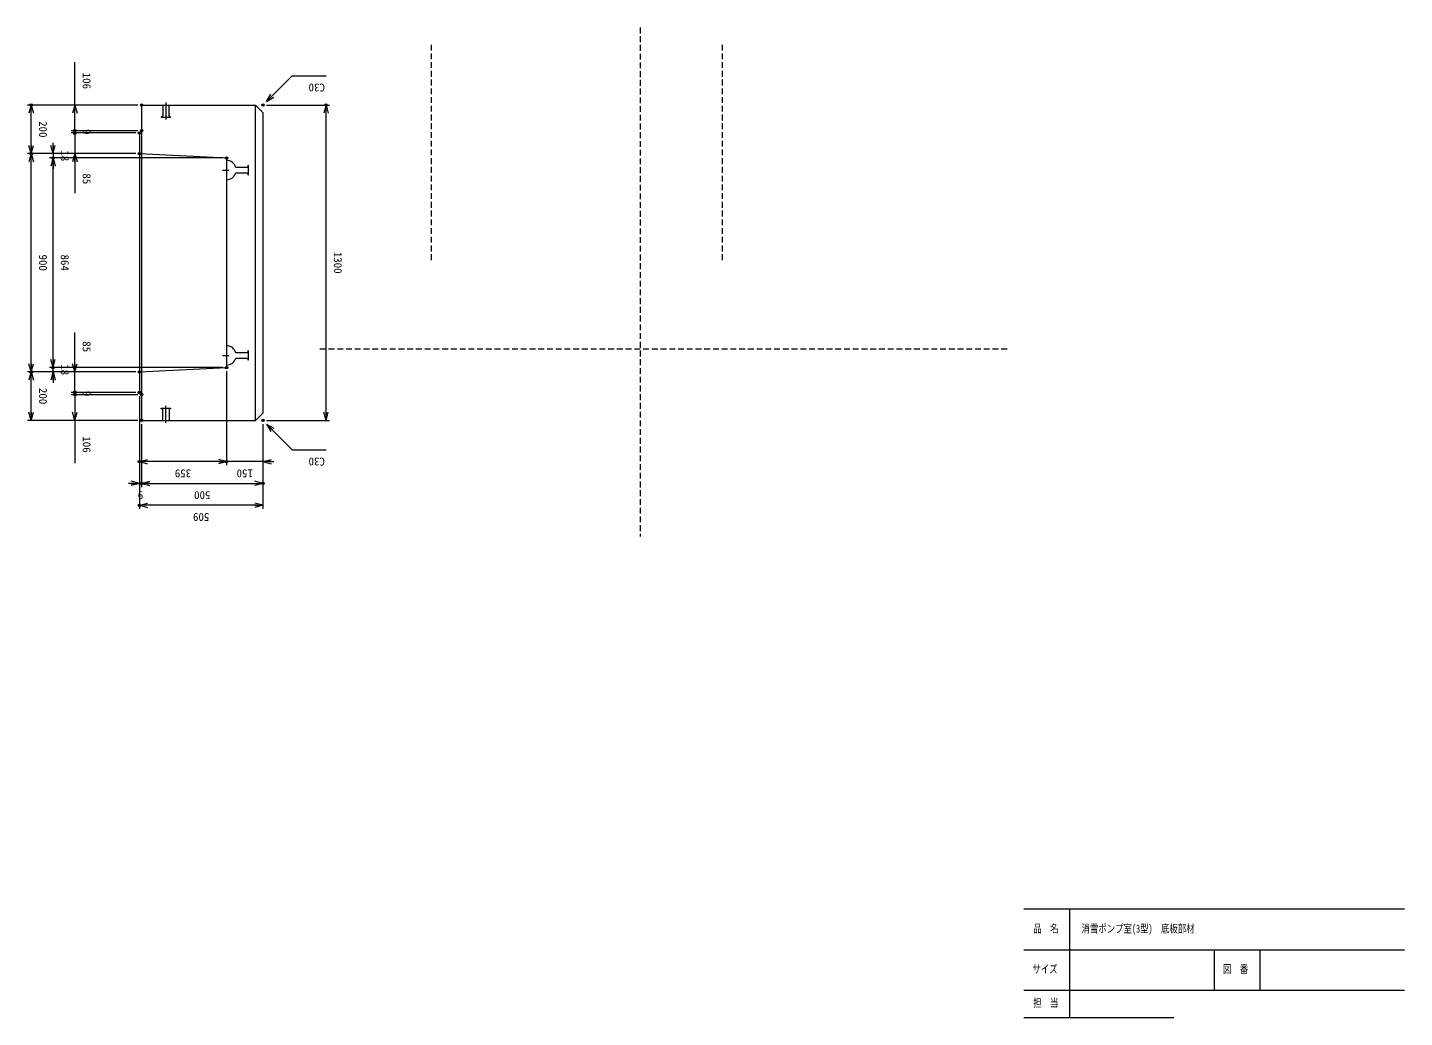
# Model space of a CAD drawing. Units: millimetres, scale not verified, with parts at other scales. Extents: x -3978 to 10117, y -2819 to 2819.
# Drawn here: x 4443 to 10117, y -2413 to 1669 of the extents above; entities that cross this region are included whole.
import ezdxf
from ezdxf.enums import TextEntityAlignment as Align

# ---------------------------------------------------------------- set-up
doc = ezdxf.new("R2010")
doc.units = ezdxf.units.MM
doc.header["$LTSCALE"] = 20
doc.header["$PDMODE"] = 32
doc.header["$PDSIZE"] = 10
doc.linetypes.add('DASHED1', pattern=[1.8, 1.2, -0.6])
doc.layers.add('0-1_製品図', color=7, linetype='Continuous', lineweight=9)
doc.styles.add('ＭＳ ゴシック', font='')
doc.styles.get('ＭＳ ゴシック').set_extended_font_data('MS Gothic')

msp = doc.modelspace()

# ---------------------------------------------------------------- linework, layer by layer
at = {"layer": '0-1_製品図', "linetype": 'DASHED1'}
for p, q in [((6966.66, 1668.66), (6966.66, -430.1)), ((6106.66, 709.81), (6106.66, 1600.43)), ((7306.66, 709.81), (7306.66, 1600.43)), ((5647.29, 344.56), (8484.59, 344.56))]:
    msp.add_line(p, q, dxfattribs=at)
at = {"layer": '0-1_製品図'}
for p, q in [((4637.52, 1348.86), (4637.52, 1525.65)), ((5427.52, 1363.86), (5533.59, 1469.93)), ((5533.59, 1469.93), (5672.52, 1469.93)), ((4897.52, 1348.86), (4442.52, 1348.86)), ((4457.52, 1171.36), (4457.52, 1326.36)), ((4897.52, 1348.86), (4622.52, 1348.86)), ((4637.52, 1265.36), (4637.52, 1326.36)), ((5012.52, 1358.86), (5012.52, 1288.86)), ((5427.52, 1348.86), (5687.52, 1348.86)), ((5672.52, 71.36), (5672.52, 1326.36)), ((4637.52, 1256.36), (4637.52, 1278.86)), ((4637.52, 1242.86), (4637.52, 1265.36)), ((4637.52, 1254.11), (4637.52, 1265.36)), ((4637.52, 1245.11), (4637.52, 1256.36)), ((4637.52, 1237.24), (4637.52, 1248.49)), ((4547.52, 1171.36), (4547.52, 1193.86)), ((4897.52, 1242.86), (4622.52, 1242.86)), ((4897.52, 1242.86), (4622.52, 1242.86)), ((4888.52, 1233.86), (4622.52, 1233.86)), ((4888.52, 1233.86), (4622.52, 1233.86)), ((4637.52, 1242.86), (4637.52, 1233.86)), ((4637.52, 1228.24), (4637.52, 1239.49)), ((4637.52, 1233.86), (4637.52, 1211.36)), ((4637.52, 1233.86), (4637.52, 1148.86)), ((4888.52, 1148.86), (4442.52, 1148.86)), ((4888.52, 1148.86), (4442.52, 1148.86)), ((4888.52, 1148.86), (4532.52, 1148.86)), ((4547.52, 1148.86), (4547.52, 1130.91)), ((4888.52, 1148.86), (4622.52, 1148.86)), ((4903.52, 1148.86), (5262.52, 1130.91)), ((4457.52, 271.36), (4457.52, 1126.36)), ((5247.52, 1130.91), (4532.52, 1130.91)), ((5247.52, 1130.91), (4532.52, 1130.91)), ((4547.52, 289.31), (4547.52, 1108.41)), ((4547.52, 1108.41), (4547.52, 1085.91)), ((4637.52, 1126.36), (4637.52, 986.01)), ((5246.52, 1080.86), (5272.52, 1080.86)), ((5262.52, 1130.91), (5262.52, 266.81)), ((4637.52, 271.36), (4637.52, 411.72)), ((4547.52, 289.31), (4547.52, 311.81)), ((5246.52, 316.86), (5272.52, 316.86)), ((4888.52, 248.86), (4442.52, 248.86)), ((4888.52, 248.86), (4442.52, 248.86)), ((5247.52, 266.81), (4532.52, 266.81)), ((5247.52, 266.81), (4532.52, 266.81)), ((4888.52, 248.86), (4532.52, 248.86)), ((4547.52, 248.86), (4547.52, 266.81)), ((4888.52, 248.86), (4622.52, 248.86)), ((4637.52, 163.86), (4637.52, 248.86)), ((4903.52, 248.86), (5262.52, 266.81)), ((5262.52, 251.81), (5262.52, -136.14)), ((5262.52, 251.81), (5262.52, -136.14)), ((4457.52, 71.36), (4457.52, 226.36)), ((4547.52, 226.36), (4547.52, 203.86)), ((4637.52, 163.86), (4637.52, 186.36)), ((4888.52, 163.86), (4622.52, 163.86)), ((4888.52, 163.86), (4622.52, 163.86)), ((4897.52, 154.86), (4622.52, 154.86)), ((4897.52, 154.86), (4622.52, 154.86)), ((4637.52, 169.49), (4637.52, 158.24)), ((4637.52, 154.86), (4637.52, 163.86)), ((4637.52, 160.49), (4637.52, 149.24)), ((4637.52, 154.86), (4637.52, 132.36)), ((4637.52, 152.61), (4637.52, 141.36)), ((4637.52, 143.61), (4637.52, 132.36)), ((4637.52, 141.36), (4637.52, 118.86)), ((4637.52, 132.36), (4637.52, 71.36)), ((4903.52, 148.86), (4903.52, -136.14)), ((4903.52, 148.86), (4903.52, -316.14)), ((4903.52, 148.86), (4903.52, -226.14)), ((5012.52, 38.86), (5012.52, 108.86)), ((4897.52, 48.86), (4442.52, 48.86)), ((4897.52, 48.86), (4622.52, 48.86)), ((4637.52, 48.86), (4637.52, -127.92)), ((4912.52, 33.86), (4912.52, -226.14)), ((4912.52, 33.86), (4912.52, -226.14)), ((5412.52, 33.86), (5412.52, -226.14)), ((5412.52, 33.86), (5412.52, -316.14)), ((5412.52, 33.86), (5412.52, -136.14)), ((5427.52, 48.86), (5687.52, 48.86)), ((5427.52, 33.86), (5533.59, -72.2)), ((5533.59, -72.2), (5672.52, -72.2)), ((5240.02, -121.14), (4926.02, -121.14)), ((5240.02, -121.14), (5217.52, -121.14)), ((5412.52, -121.14), (5262.52, -121.14)), ((5435.02, -121.14), (5457.52, -121.14)), ((4881.02, -211.14), (4858.52, -211.14)), ((4903.52, -211.14), (4912.52, -211.14)), ((4935.02, -211.14), (5390.02, -211.14)), ((4935.02, -211.14), (4957.52, -211.14)), ((5390.02, -301.14), (4926.02, -301.14)), ((10116.66, -1967.04), (8548.56, -1967.04)), ((8736.06, -1967.04), (8736.06, -2300.44)), ((8548.56, -2133.74), (10116.66, -2133.74)), ((9332.61, -2133.74), (9332.61, -2300.44)), ((9520.11, -2133.74), (9520.11, -2300.44)), ((8548.56, -2300.44), (10116.66, -2300.44)), ((8736.06, -2300.44), (8736.06, -2412.94)), ((8548.56, -2412.94), (9166.22, -2412.94))]:
    msp.add_line(p, q, dxfattribs=at)
at = {"layer": '0-1_製品図', "lineweight": 18}
for p, q in [((5427.52, 1363.86), (5444.99, 1394.12)), ((4457.52, 1348.86), (4466.56, 1315.11)), ((4637.52, 1348.86), (4646.56, 1315.11)), ((4912.52, 1348.86), (5382.52, 1348.86)), ((4912.52, 1348.86), (4912.52, 48.86)), ((5382.52, 48.86), (5382.52, 1348.86)), ((5412.52, 1318.86), (5382.52, 1348.86)), ((5412.52, 1318.86), (5412.52, 78.86)), ((5672.52, 1348.86), (5681.56, 1315.11)), ((4903.52, 1233.86), (4912.52, 1242.86)), ((4903.52, 1233.86), (4903.52, 163.86)), ((4457.52, 1148.86), (4448.48, 1182.61)), ((4457.52, 1148.86), (4466.56, 1115.11)), ((4547.52, 1148.86), (4538.48, 1182.61)), ((4637.52, 1148.86), (4646.56, 1115.11)), ((4547.52, 1130.91), (4556.56, 1097.16)), ((4547.52, 1130.91), (4556.56, 1097.16)), ((4547.52, 266.81), (4538.48, 300.56)), ((4547.52, 266.81), (4538.48, 300.56)), ((4457.52, 248.86), (4448.48, 282.61)), ((4457.52, 248.86), (4466.56, 215.11)), ((4547.52, 248.86), (4556.56, 215.11)), ((4637.52, 248.86), (4628.48, 282.61)), ((4903.52, 163.86), (4912.52, 154.86)), ((4457.52, 48.86), (4448.48, 82.61)), ((4637.52, 48.86), (4628.48, 82.61)), ((5382.52, 48.86), (5412.52, 78.86)), ((5672.52, 48.86), (5663.48, 82.61)), ((4912.52, 48.86), (5382.52, 48.86)), ((5427.52, 33.86), (5444.99, 3.6)), ((4903.52, -121.14), (4937.27, -112.09)), ((5412.52, -121.14), (5446.27, -112.09)), ((5262.52, -121.14), (5228.77, -130.18)), ((5262.52, -121.14), (5228.77, -130.18)), ((4903.52, -211.14), (4869.77, -220.18)), ((4912.52, -211.14), (4946.27, -202.09)), ((4912.52, -211.14), (4946.27, -202.09)), ((5412.52, -211.14), (5378.77, -220.18)), ((4903.52, -301.14), (4937.27, -292.09)), ((5412.52, -301.14), (5378.77, -310.18))]:
    msp.add_line(p, q, dxfattribs=at)
for points in [[(5451.39, 1387.73), (5427.52, 1363.86), (5457.78, 1381.33)], [(4457.52, 1315.11), (4457.52, 1348.86), (4448.48, 1315.11)], [(4637.52, 1315.11), (4637.52, 1348.86), (4628.48, 1315.11)], [(5672.52, 1315.11), (5672.52, 1348.86), (5663.48, 1315.11)], [(4457.52, 1115.11), (4457.52, 1148.86), (4448.48, 1115.11)], [(4457.52, 1182.61), (4457.52, 1148.86), (4466.56, 1182.61)], [(4547.52, 1182.61), (4547.52, 1148.86), (4556.56, 1182.61)], [(4637.52, 1115.11), (4637.52, 1148.86), (4628.48, 1115.11)], [(4547.52, 1097.16), (4547.52, 1130.91), (4538.48, 1097.16)], [(4547.52, 1097.16), (4547.52, 1130.91), (4538.48, 1097.16)], [(4547.52, 300.56), (4547.52, 266.81), (4556.56, 300.56)], [(4547.52, 300.56), (4547.52, 266.81), (4556.56, 300.56)], [(4457.52, 215.11), (4457.52, 248.86), (4448.48, 215.11)], [(4457.52, 282.61), (4457.52, 248.86), (4466.56, 282.61)], [(4547.52, 215.11), (4547.52, 248.86), (4538.48, 215.11)], [(4637.52, 282.61), (4637.52, 248.86), (4646.56, 282.61)], [(4457.52, 82.61), (4457.52, 48.86), (4466.56, 82.61)], [(4637.52, 82.61), (4637.52, 48.86), (4646.56, 82.61)], [(5672.52, 82.61), (5672.52, 48.86), (5681.56, 82.61)], [(5451.39, 10), (5427.52, 33.86), (5457.78, 16.39)], [(5228.77, -121.14), (5262.52, -121.14), (5228.77, -112.09)], [(5228.77, -121.14), (5262.52, -121.14), (5228.77, -112.09)], [(4937.27, -121.14), (4903.52, -121.14), (4937.27, -130.18)], [(5446.27, -121.14), (5412.52, -121.14), (5446.27, -130.18)], [(4869.77, -211.14), (4903.52, -211.14), (4869.77, -202.09)], [(4946.27, -211.14), (4912.52, -211.14), (4946.27, -220.18)], [(4946.27, -211.14), (4912.52, -211.14), (4946.27, -220.18)], [(5378.77, -211.14), (5412.52, -211.14), (5378.77, -202.09)], [(4937.27, -301.14), (4903.52, -301.14), (4937.27, -310.18)], [(5378.77, -301.14), (5412.52, -301.14), (5378.77, -292.09)]]:
    msp.add_lwpolyline(points, dxfattribs=at)
at = {"layer": '0-1_製品図'}
for points in [[(4999.52, 1348.86), (4999.52, 1302.86), (4993.52, 1300.86), (4993.52, 1298.86), (5031.52, 1298.86), (5031.52, 1300.86), (5025.52, 1302.86), (5025.52, 1348.86)], [(5300.98, 1069.86), (5348.52, 1069.86), (5350.52, 1061.86), (5352.52, 1061.86), (5352.52, 1099.86), (5350.52, 1099.86), (5348.52, 1091.86), (5300.98, 1091.86)], [(5300.98, 305.86), (5348.52, 305.86), (5350.52, 297.86), (5352.52, 297.86), (5352.52, 335.86), (5350.52, 335.86), (5348.52, 327.86), (5300.98, 327.86)], [(4999.52, 48.86), (4999.52, 94.86), (4993.52, 96.86), (4993.52, 98.86), (5031.52, 98.86), (5031.52, 96.86), (5025.52, 94.86), (5025.52, 48.86)]]:
    msp.add_lwpolyline(points, dxfattribs=at)
for centre, radius, start, end in [((4637.52, 1242.86), 5.62, 90, 270), ((4637.52, 1233.86), 5.62, 90, 270), ((5262.52, 1080.86), 40, 15.96201, 90), ((5262.52, 1080.86), 40, 270, 344.03799), ((5262.52, 316.86), 40, 15.96201, 90), ((5262.52, 316.86), 40, 270, 344.03799), ((4637.52, 163.86), 5.62, 270, 90), ((4637.52, 154.86), 5.62, 270, 90)]:
    msp.add_arc(centre, radius, start, end, dxfattribs=at)
for p in [(4457.52, 1348.86), (4912.52, 1348.86), (5412.52, 1348.86), (5672.52, 1348.86), (4637.52, 1242.86), (4637.52, 1233.86), (4637.52, 1233.86), (4903.52, 1233.86), (4912.52, 1242.86), (4457.52, 1148.86), (4547.52, 1130.91), (4903.52, 1148.86), (5262.52, 1130.91), (4457.52, 248.86), (4547.52, 266.81), (4903.52, 248.86), (5262.52, 266.81), (4637.52, 163.86), (4637.52, 163.86), (4637.52, 154.86), (4903.52, 163.86), (4912.52, 154.86), (4912.52, 48.86), (5412.52, 48.86), (4903.52, -121.14), (5262.52, -121.14), (4912.52, -211.14), (5412.52, -211.14), (4903.52, -301.14)]:
    msp.add_point(p, dxfattribs=at)

# ---------------------------------------------------------------- texts
at = {"layer": '0-1_製品図', "style": 'ＭＳ ゴシック'}
for s, rotation, p in [('106', 270, (4660.02, 1482.26)), ('C30', 180, (5667.87, 1447.43)), ('200', 270, (4480.02, 1282.61)), ('9', 270, (4660.02, 1249.61)), ('18', 270, (4570.02, 1162.39)), ('85', 270, (4660.02, 1067.43)), ('1300', 270, (5695.02, 743.86)), ('900', 270, (4480.02, 732.61)), ('864', 270, (4570.02, 732.61)), ('85', 270, (4660.02, 375.29)), ('18', 270, (4570.02, 280.34)), ('200', 270, (4480.02, 182.61)), ('9', 270, (4660.02, 170.61)), ('106', 270, (4660.02, -17.03)), ('C30', 180, (5667.87, -94.7)), ('359', 180, (5116.77, -143.64)), ('150', 180, (5371.27, -143.64)), ('9', 180, (4919.27, -233.64)), ('500', 180, (5196.27, -233.64)), ('509', 180, (5191.77, -323.64))]:
    msp.add_text(s, height=32.99, rotation=rotation, dxfattribs=at).set_placement(p, align=Align.BOTTOM_LEFT)
at = {"layer": '0-1_製品図', "style": 'ＭＳ ゴシック', "width": 0.75}
for s, p in [('品\u3000名', (8587.18, -2072.89)), ('消雪ポンプ室(3型)\u3000底板部材', (8785.83, -2072.89)), ('サイズ', (8583.81, -2239.59)), ('図\u3000番', (9368.98, -2239.59)), ('担\u3000当', (8586.78, -2379.19))]:
    msp.add_text(s, height=32.99, dxfattribs=at).set_placement(p, align=Align.BOTTOM_LEFT)

doc.saveas('drawing.dxf')
